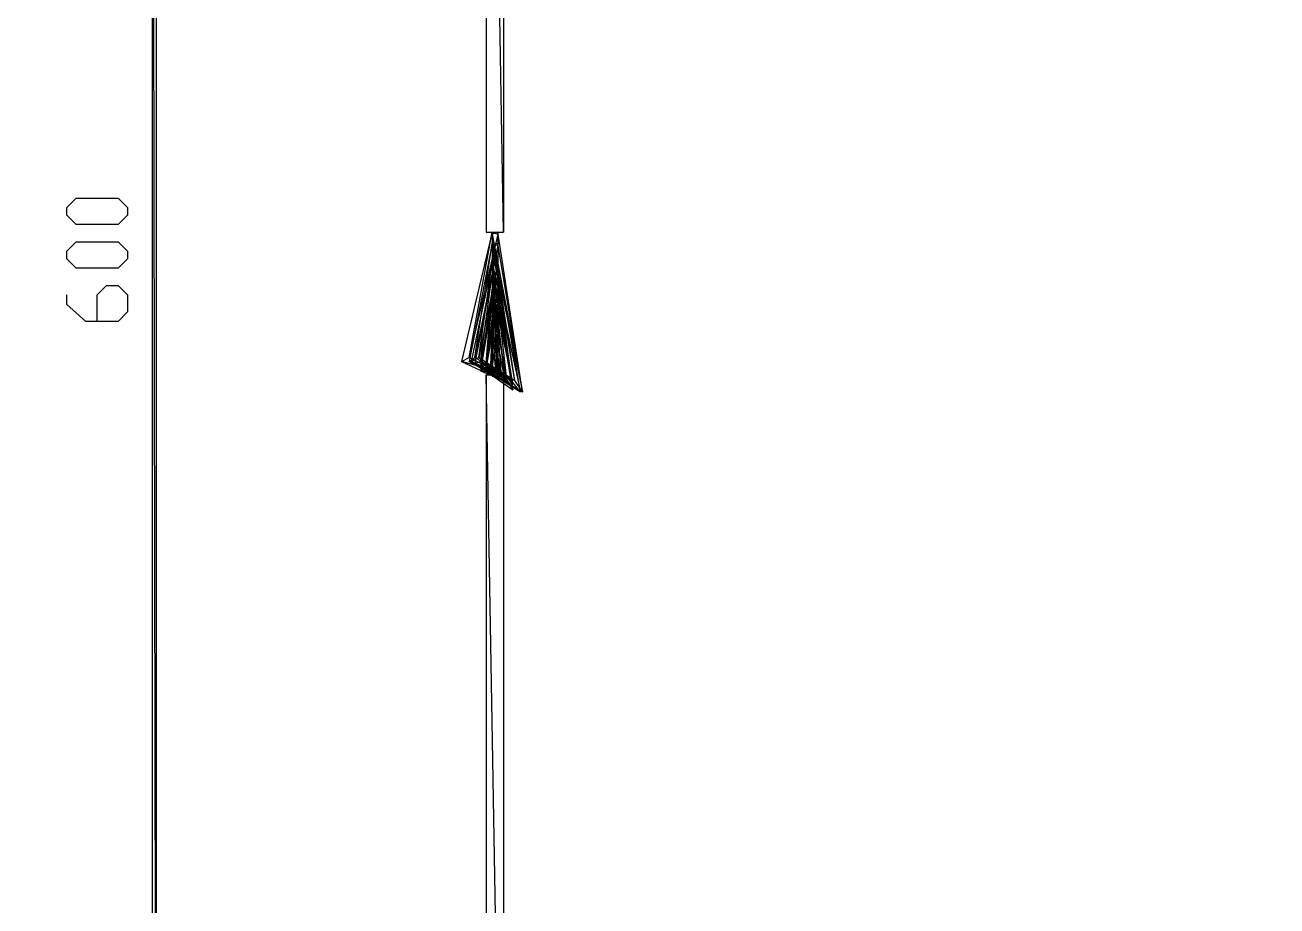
# Model space of a CAD drawing. Header units: millimetres. Extents: x 0 to 818, y 0 to 746.
# Drawn here: x 531.4 to 610.5, y 114.7 to 170.3 of the extents above; entities that cross this region are included whole.
import ezdxf

# ---------------------------------------------------------------- set-up
doc = ezdxf.new("R2010")
doc.units = ezdxf.units.MM
doc.layers.add('DIAGRAM_IMAGE', color=7, linetype='Continuous')
doc.layers.add('DIAGRAM_VECTOR', color=4, linetype='Continuous')
picture_1 = doc.add_image_def('image1.png', size_in_pixel=(3409, 3109))

msp = doc.modelspace()

# ---------------------------------------------------------------- linework, layer by layer
at = {"layer": 'DIAGRAM_VECTOR'}
for p, q in [((539.68, 85.12), (539.44, 245.08)), ((539.44, 245.08), (539.44, 85.12)), ((539.68, 85.12), (539.44, 245.08)), ((539.68, 245.08), (539.68, 85.12)), ((561.64, 157.24), (560.56, 220.12)), ((560.56, 220.12), (560.56, 157.24)), ((561.64, 157.24), (560.56, 220.12)), ((561.64, 220.12), (561.64, 157.24)), ((534.04, 158.8), (534.64, 159.4)), ((534.64, 159.4), (537.28, 159.4)), ((537.28, 159.4), (537.88, 158.8)), ((534.04, 158.32), (534.04, 158.8)), ((534.64, 157.72), (534.04, 158.32)), ((537.88, 158.32), (537.28, 157.72)), ((537.88, 158.8), (537.88, 158.32)), ((537.28, 157.72), (534.64, 157.72)), ((560.92, 157.24), (559, 149.08)), ((559.48, 149.32), (560.92, 157.24)), ((559.48, 149.32), (560.92, 157.24)), ((561.28, 157.12), (559.48, 149.32)), ((560.56, 157.24), (561.64, 157.24)), ((560.92, 157.24), (561.28, 157.12)), ((561.28, 157.24), (560.92, 157.12)), ((561.28, 148.48), (560.92, 157.24)), ((560.92, 157.24), (560.92, 148.12)), ((561.28, 148.48), (560.92, 157.24)), ((560.92, 157.24), (561.28, 157.24)), ((560.92, 157.12), (562.84, 147.16)), ((560.92, 157.12), (562.84, 147.16)), ((562.36, 147.88), (560.92, 157.12)), ((562.84, 147.16), (561.28, 157.24)), ((561.28, 157.24), (561.28, 148.48)), ((534.04, 156.04), (534.64, 156.64)), ((534.04, 155.56), (534.04, 156.04)), ((534.64, 156.64), (537.28, 156.64)), ((537.28, 156.64), (537.88, 156.04)), ((537.88, 156.04), (537.88, 155.56)), ((560.92, 156.52), (559.48, 149.08)), ((559.84, 149.32), (560.92, 156.52)), ((559.84, 149.32), (560.92, 156.52)), ((561.28, 156.4), (559.84, 149.32)), ((560.92, 156.52), (561.28, 156.4)), ((561.28, 156.52), (560.92, 156.4)), ((560.92, 156.4), (562.84, 147.16)), ((560.92, 156.4), (562.84, 147.16)), ((562.36, 147.88), (560.92, 156.4)), ((562.84, 147.16), (561.28, 156.52)), ((534.64, 154.96), (534.04, 155.56)), ((537.88, 155.56), (537.28, 154.96)), ((560.92, 155.32), (559.6, 149.08)), ((560.08, 149.32), (560.92, 155.32)), ((560.08, 149.32), (560.92, 155.32)), ((561.28, 155.32), (560.08, 149.32)), ((560.92, 155.32), (561.28, 155.32)), ((561.28, 155.32), (560.92, 155.32)), ((560.92, 155.32), (562.72, 147.16)), ((560.92, 155.32), (562.72, 147.16)), ((562.12, 147.88), (560.92, 155.32)), ((562.72, 147.16), (561.28, 155.32)), ((537.28, 154.96), (534.64, 154.96)), ((560.92, 154.6), (559.84, 148.96)), ((560.2, 149.08), (560.92, 154.6)), ((560.2, 149.08), (560.92, 154.6)), ((561.28, 154.6), (560.2, 149.08)), ((560.92, 154.6), (561.28, 154.6)), ((561.28, 154.6), (560.92, 154.6)), ((560.92, 154.6), (562.24, 147.28)), ((560.92, 154.6), (562.24, 147.28)), ((561.76, 148.12), (560.92, 154.6)), ((562.24, 147.28), (561.28, 154.6)), ((535.96, 153.28), (536.56, 153.88)), ((536.56, 153.88), (537.28, 153.88)), ((537.28, 153.88), (537.88, 153.28)), ((560.92, 153.64), (560.2, 148.72)), ((560.56, 148.96), (560.92, 153.64)), ((560.56, 148.96), (560.92, 153.64)), ((561.28, 153.64), (560.56, 148.96)), ((560.92, 153.64), (561.28, 153.64)), ((561.28, 153.64), (560.92, 153.64)), ((560.92, 153.64), (562.24, 147.64)), ((560.92, 153.64), (562.24, 147.64)), ((561.76, 148.24), (560.92, 153.64)), ((562.24, 147.64), (561.28, 153.64)), ((534.04, 152.68), (534.04, 153.28)), ((535.96, 151.6), (535.96, 153.28)), ((537.88, 153.28), (537.88, 152.2)), ((560.92, 152.92), (560.2, 148.48)), ((560.56, 148.72), (560.92, 152.92)), ((560.56, 148.72), (560.92, 152.92)), ((561.28, 152.92), (560.56, 148.72)), ((560.92, 152.92), (561.28, 152.92)), ((561.28, 152.92), (560.92, 152.92)), ((560.92, 152.92), (561.88, 147.76)), ((560.92, 152.92), (561.88, 147.76)), ((561.4, 148.48), (560.92, 152.92)), ((561.88, 147.76), (561.28, 152.92)), ((535.24, 151.6), (534.04, 152.68)), ((537.88, 152.2), (537.28, 151.6)), ((560.92, 151.96), (560.56, 148.6)), ((560.92, 148.72), (560.92, 151.96)), ((560.92, 148.72), (560.92, 151.96)), ((560.92, 151.96), (561.28, 151.96)), ((561.28, 151.96), (560.92, 148.72)), ((561.28, 151.96), (560.92, 151.96)), ((560.92, 151.96), (561.76, 147.76)), ((560.92, 151.96), (561.76, 147.76)), ((561.28, 148.48), (560.92, 151.96)), ((561.76, 147.76), (561.28, 151.96)), ((537.28, 151.6), (535.24, 151.6)), ((560.92, 151.24), (560.8, 148.36)), ((561.16, 148.6), (560.92, 151.24)), ((561.16, 148.6), (560.92, 151.24)), ((560.92, 151.24), (561.28, 151.24)), ((561.28, 151.24), (560.92, 151.24)), ((560.92, 151.24), (561.52, 148.12)), ((560.92, 151.24), (561.52, 148.12)), ((561.16, 148.48), (560.92, 151.24)), ((561.28, 151.24), (561.16, 148.6)), ((561.52, 148.12), (561.28, 151.24)), ((559, 149.08), (559.48, 149.32)), ((559, 149.08), (559.48, 149.32)), ((561.16, 148.48), (559, 149.08)), ((559, 149.08), (561.04, 148.12)), ((561.16, 148.48), (559, 149.08)), ((559.48, 149.32), (561.16, 148.48)), ((559.48, 149.08), (559.84, 149.32)), ((559.48, 149.08), (559.84, 149.32)), ((562.36, 147.88), (559.48, 149.08)), ((559.48, 149.08), (562.84, 147.16)), ((562.36, 147.88), (559.48, 149.08)), ((559.6, 149.08), (560.08, 149.32)), ((559.6, 149.08), (560.08, 149.32)), ((562.36, 147.88), (559.6, 149.08)), ((559.6, 149.08), (562.84, 147.16)), ((562.36, 147.88), (559.6, 149.08)), ((559.84, 149.32), (562.36, 147.88)), ((559.84, 148.96), (560.2, 149.08)), ((559.84, 148.96), (560.2, 149.08)), ((562.12, 147.88), (559.84, 148.96)), ((559.84, 148.96), (562.72, 147.16)), ((562.12, 147.88), (559.84, 148.96)), ((560.08, 149.32), (562.36, 147.88)), ((560.2, 149.08), (562.12, 147.88)), ((560.2, 148.72), (560.56, 148.96)), ((560.2, 148.72), (560.56, 148.96)), ((560.56, 148.96), (561.76, 148.12)), ((561.76, 148.12), (560.2, 148.72)), ((560.2, 148.72), (562.24, 147.28)), ((561.76, 148.12), (560.2, 148.72)), ((560.2, 148.48), (560.56, 148.72)), ((560.2, 148.48), (560.56, 148.72)), ((561.76, 148.24), (560.2, 148.48)), ((560.2, 148.48), (562.24, 147.64)), ((561.76, 148.24), (560.2, 148.48)), ((560.56, 148.72), (561.76, 148.24)), ((560.56, 148.6), (560.92, 148.72)), ((560.56, 148.6), (560.92, 148.72)), ((561.4, 148.48), (560.56, 148.6)), ((560.56, 148.6), (561.88, 147.76)), ((561.4, 148.48), (560.56, 148.6)), ((561.64, 85.24), (560.56, 148.24)), ((560.56, 148.24), (560.56, 85.24)), ((561.64, 85.24), (560.56, 148.24)), ((560.56, 148.24), (561.64, 148.24)), ((560.8, 148.36), (561.16, 148.6)), ((560.8, 148.36), (561.16, 148.6)), ((561.28, 148.48), (560.8, 148.36)), ((561.28, 148.48), (560.8, 148.36)), ((560.8, 148.36), (561.76, 147.76)), ((560.92, 148.72), (561.4, 148.48)), ((560.92, 148.12), (561.28, 148.48)), ((560.92, 148.12), (561.16, 148.36)), ((561.52, 148.12), (560.92, 148.12)), ((561.04, 148.12), (561.16, 148.48)), ((561.16, 148.6), (561.28, 148.48)), ((561.52, 148.12), (561.16, 148.48)), ((561.16, 148.36), (561.28, 148.48)), ((561.28, 148.48), (561.16, 148.48)), ((561.16, 148.48), (561.16, 148.36)), ((561.16, 148.36), (561.52, 148.12)), ((561.76, 147.76), (561.28, 148.48)), ((561.76, 147.76), (561.28, 148.48)), ((561.88, 147.76), (561.4, 148.48)), ((561.88, 147.76), (561.4, 148.48)), ((561.64, 148.24), (561.64, 85.24)), ((562.24, 147.64), (561.76, 148.24)), ((562.24, 147.64), (561.76, 148.24)), ((562.24, 147.28), (561.76, 148.12)), ((562.24, 147.28), (561.76, 148.12)), ((562.72, 147.16), (562.12, 147.88)), ((562.72, 147.16), (562.12, 147.88)), ((562.84, 147.16), (562.36, 147.88)), ((562.84, 147.16), (562.36, 147.88)), ((562.84, 147.16), (562.36, 147.88)), ((562.84, 147.16), (562.36, 147.88))]:
    msp.add_line(p, q, dxfattribs=at)

# ---------------------------------------------------------------- pictures from other files: only their frames are drawn
at = {"layer": 'DIAGRAM_IMAGE'}
image = msp.add_image(picture_1, insert=(0, 0), size_in_units=(818, 746), dxfattribs=at)

doc.saveas('drawing.dxf')
